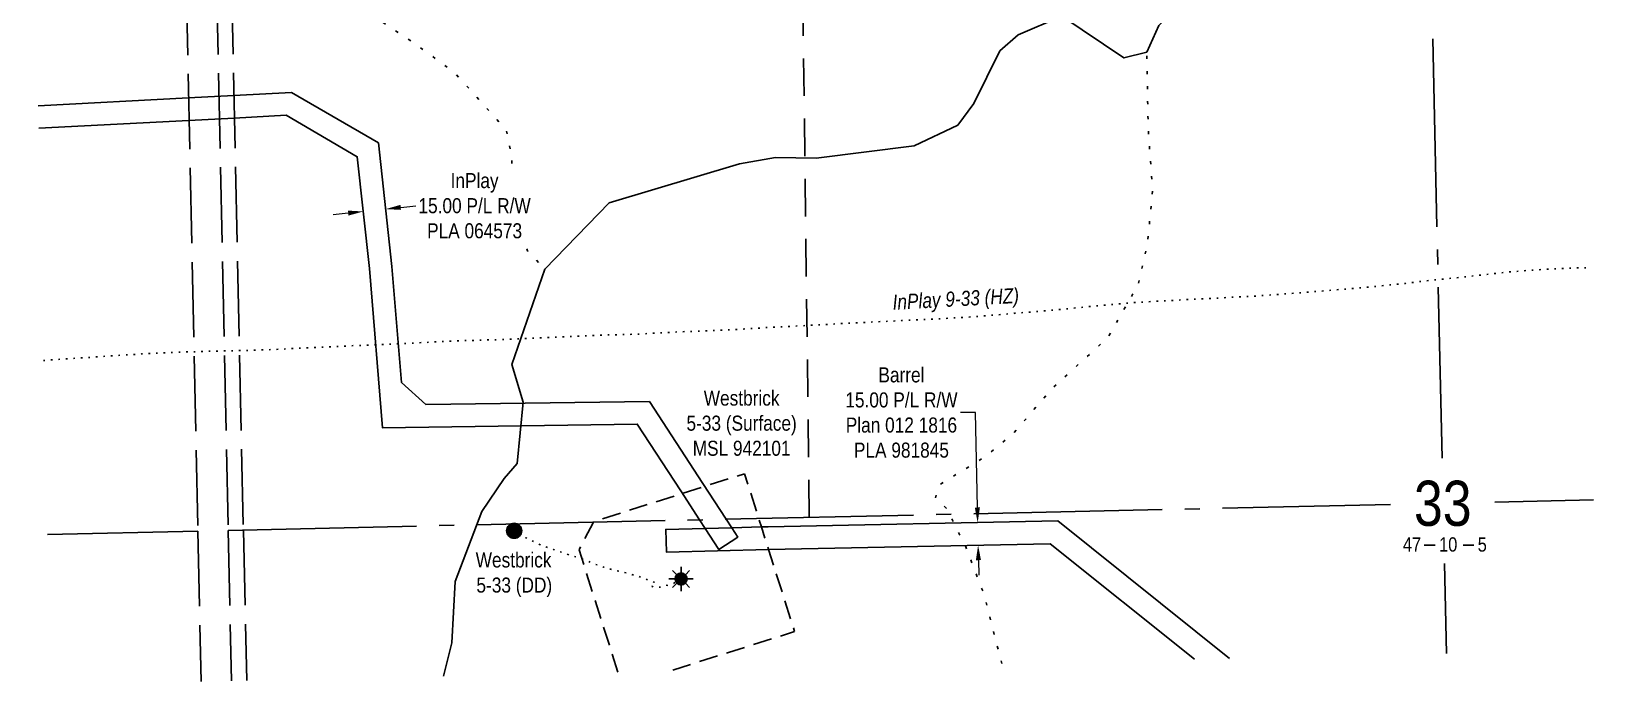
# Model space of a CAD drawing. Extents: x 605887 to 611946, y 5883916 to 5888528.
# Drawn here: x 605966 to 607013, y 5884231 to 5884663 of the extents above; entities that cross this region are included whole.
import ezdxf
from ezdxf.enums import TextEntityAlignment as Align

# ---------------------------------------------------------------- set-up
doc = ezdxf.new("R2010")
doc.units = 0
doc.header["$LTSCALE"] = 5
doc.header["$PDMODE"] = 34
doc.header["$PDSIZE"] = 0.03
for name, pattern in [('foc-ACCESSROAD', [3.75, 2.5, -1.25]), ('foc-DOT', [1, 0.2, -0.8]), ('foc-LSD', [8, 5, -3]), ('foc-QUARTERLINE', [33, 25, -3, 2, -3]), ('foc-UNSURVEYED', [12.5, 10, -2.5]), ('foc-WHEELTRACKS', [2, 0.4, -1.6])]:
    doc.linetypes.add(name, pattern=pattern)
doc.layers.get('Defpoints').update_dxf_attribs({"color": 9})
for name, color, linetype in [('10', 1, 'Continuous'), ('9', 3, 'Continuous'), ('AS-DRILL-T', 8, 'Continuous'), ('C-RW', 13, 'Continuous'), ('DETAIL-HZ-Existing', 8, 'foc-DOT'), ('DRILL-T', 8, 'Continuous'), ('F-RW', 190, 'Continuous'), ('F-WS', 190, 'foc-ACCESSROAD'), ('F-WS-S', 8, 'Continuous'), ('L-QSEC', 8, 'foc-QUARTERLINE'), ('L-SECLBL', 7, 'Continuous'), ('L-SECTION-LSD', 7, 'foc-LSD'), ('L-USEC', 7, 'foc-UNSURVEYED'), ('T-CREEK', 160, 'Continuous'), ('T-WATER-P3', 160, 'foc-WHEELTRACKS')]:
    doc.layers.add(name, color=color, linetype=linetype)
for name, color, linetype, lineweight in [('C-FLOWLINE-T', 13, 'Continuous', 9), ('F-RW-T', 190, 'Continuous', 9), ('F-WS-T', 190, 'Continuous', 9)]:
    doc.layers.add(name, color=color, linetype=linetype, lineweight=lineweight)
doc.styles.add('80CG', font='ARIALN.TTF', dxfattribs={"height": 10})
doc.styles.add('80L', font='ARIALN.TTF', dxfattribs={"height": 10})
doc.styles.add('foc-LtypeFont', font='ARIALN.TTF', dxfattribs={"height": 7.35})
doc.styles.add('SIMPLEX', font='ARIALN.TTF')
doc.linetypes.add('foc-TOPO-flowdirection-NOLINE', pattern='A,0,[">",foc-LtypeFont,S=0.3,R=0,X=0,Y=-0.945],-20,[">",foc-LtypeFont,S=0.3,R=0,X=0,Y=-0.945],0', length=20)
doc.dimstyles.new('Compass 5 000', dxfattribs={"dimscale": 5, "dimtxt": 9, "dimasz": 2, "dimexe": 0.2, "dimexo": 0.0625, "dimgap": 0.5, "dimtad": 0, "dimtih": 1, "dimtoh": 1, "dimzin": 0, "dimdsep": 46, "dimtxsty": '80CG', "dimcen": 0.1, "dimse1": 1, "dimse2": 1, "dimclrd": 256, "dimclrt": 256, "dimaunit": 1, "dimadec": 4, "dimazin": 0, "dimtfac": 0.06, "dimtofl": 0, "dimtmove": 0, "dimatfit": 1, "dimfxl": 0.2, "dimtolj": 1, "dimtzin": 0, "dimlwd": -1, "dimarcsym": 0})

# ---------------------------------------------------------------- blocks, each defined once
blk = doc.blocks.new('L-SECLBL')
at = {"layer": '9', "color": 7}
for p, q in [((-5.1, -27.8), (-12.3, -27.8)), ((20.7, -27.8), (13.5, -27.8))]:
    blk.add_line(p, q, dxfattribs=at)
at = {"layer": '10', "color": 2, "style": 'SIMPLEX'}
blk.add_attdef('SEC', text='', height=30, dxfattribs=at).set_placement((0, 0), align=Align.MIDDLE)
at = {"layer": '10', "color": 5, "style": '80L'}
blk.add_attdef('TWP', text='', height=9.5, dxfattribs=at).set_placement((-14.4, -27.4), align=Align.MIDDLE_RIGHT)
blk.add_attdef('RGE', text='', height=9.5, dxfattribs=at).set_placement((3.6, -27.4), align=Align.MIDDLE_CENTER)
blk.add_attdef('MER', text='', height=9.5, dxfattribs=at).set_placement((23.2, -27.4), align=Align.MIDDLE_LEFT)
blk = doc.blocks.new('*D429')
at = {"layer": 'C-FLOWLINE-T', "transparency": 16777216}
for p, q in [((606176.2, 5884542.6), (606166.2, 5884541.5)), ((606211, 5884546.4), (606220.9, 5884547.5))]:
    blk.add_line(p, q, dxfattribs=at)
for points in [[(606176, 5884544.3), (606176.3, 5884541), (606186.1, 5884543.7)], [(606210.8, 5884548.1), (606211.1, 5884544.8), (606201, 5884545.3)]]:
    blk.add_solid(points, dxfattribs=at)
at = {"layer": 'Defpoints', "color": 0, "transparency": 16777216}
for p in [(606201, 5884545.3), (606187.6, 5884529.6), (606202.6, 5884531.2)]:
    blk.add_point(p, dxfattribs=at)
at = {"layer": 'C-FLOWLINE-T', "transparency": 16777216, "insert": (606260, 5884547.5), "char_height": 10, "attachment_point": 5, "style": '80CG', "bg_fill": 3, "box_fill_scale": 1.1, "bg_fill_color": 256, "bg_fill_true_color": 13158600, "bg_fill_transparency": 0}
blk.add_mtext('\\A1;InPlay\\P15.00 P/L R/W\\PPLA 064573', dxfattribs=at)
blk = doc.blocks.new('*D434')
at = {"layer": 'Defpoints', "color": 0, "transparency": 16777216}
for p in [(606593.6, 5884337), (606593.9, 5884337), (606593.9, 5884322)]:
    blk.add_point(p, dxfattribs=at)
at = {"layer": 'F-RW-T', "transparency": 16777216}
for p, q in [((606592.4, 5884410.1), (606582.4, 5884410.1)), ((606593.7, 5884347), (606592.4, 5884410.1)), ((606594.4, 5884312), (606594.6, 5884302))]:
    blk.add_line(p, q, dxfattribs=at)
for points in [[(606595.4, 5884347.1), (606592, 5884347), (606593.9, 5884337)], [(606596.1, 5884312.1), (606592.7, 5884312), (606594.2, 5884322)]]:
    blk.add_solid(points, dxfattribs=at)
at = {"layer": 'F-RW-T', "transparency": 16777216, "insert": (606543.3, 5884410.1), "char_height": 10, "attachment_point": 5, "style": '80CG'}
blk.add_mtext('\\A1;Barrel\\P15.00 P/L R/W\\PPlan 012 1816\\PPLA 981845', dxfattribs=at)
blk = doc.blocks.new('BH-Existing')
at = {"layer": 'AS-DRILL-T'}
h = blk.add_hatch(color=256, dxfattribs=at)
h.dxf.hatch_style = 1
edge = h.paths.add_edge_path()
edge.add_arc((0, 0), 0.5, 0, 360)
blk.add_circle((0, 0), 0.5, dxfattribs=at)
blk = doc.blocks.new('GAS')
h = blk.add_hatch(color=255)
h.dxf.hatch_style = 1
edge = h.paths.add_edge_path()
edge.add_arc((0, 0), 0.9, 0, 360)
for p, q in [((-0.81, 0), (-1.62, 0)), ((-0.57, 0.57), (-1.14, 1.14)), ((0, 0.81), (0, 1.62)), ((0.57, 0.57), (1.14, 1.14)), ((1.62, 0), (0.81, 0)), ((-0.57, -0.57), (-1.14, -1.14)), ((0, -0.81), (0, -1.62)), ((1.14, -1.14), (0.57, -0.57))]:
    blk.add_line(p, q)
blk.add_circle((0, 0), 0.8)

msp = doc.modelspace()

# ---------------------------------------------------------------- linework, layer by layer
at = {"layer": 'C-RW'}
msp.add_lwpolyline([(605970.367, 5884613.999), (606070.025, 5884619.222), (606100.16, 5884620.801), (606138.538, 5884622.812), (606196.221, 5884589.28), (606205.166, 5884507.24), (606211.451, 5884430.198), (606227.66, 5884415.467), (606376.021, 5884417.54), (606411.483, 5884363.031), (606426.966, 5884339.226), (606430.634, 5884333.594), (606434.7, 5884327.344), (606422.134, 5884319.167), (606413.047, 5884333.136), (606409.337, 5884338.832), (606396.816, 5884358.083), (606367.964, 5884402.434), (606198.867, 5884400.072), (606190.24, 5884505.817), (606182.139, 5884580.124), (606134.847, 5884607.617), (606100.49, 5884605.814), (606070.355, 5884604.233), (605970.686, 5884599.004)], dxfattribs=at)
at = {"layer": 'DETAIL-HZ-Existing', "flags": 128}
msp.add_lwpolyline([(606397.029, 5884299.567), (606396.247, 5884299.179), (606395.065, 5884298.813), (606394.221, 5884298.084), (606392.657, 5884296.909), (606390.619, 5884295.904), (606388.762, 5884295.303), (606386.759, 5884295.398), (606385.07, 5884294.871), (606383.877, 5884294.104), (606382.677, 5884294.107), (606380.775, 5884294.145), (606379.105, 5884294.148), (606377.925, 5884294.562), (606377.708, 5884295.337), (606378.517, 5884295.835), (606379.416, 5884295.905), (606379.75, 5884296.153), (606379.646, 5884296.351), (606379.764, 5884296.463), (606379.793, 5884296.494), (606379.852, 5884296.545), (606379.88, 5884296.616), (606379.848, 5884296.735), (606379.764, 5884296.873), (606379.631, 5884297.03), (606379.437, 5884297.206), (606379.132, 5884297.409), (606378.617, 5884297.648), (606378.031, 5884297.895), (606377.295, 5884298.179), (606376.518, 5884298.472), (606375.621, 5884298.782), (606374.431, 5884299.226), (606373.079, 5884299.746), (606371.747, 5884300.266), (606370.325, 5884300.815), (606368.802, 5884301.371), (606366.929, 5884301.93), (606365.108, 5884302.42), (606363.206, 5884302.938), (606361.274, 5884303.435), (606359.093, 5884303.927), (606357.053, 5884304.362), (606354.731, 5884304.88), (606352.609, 5884305.373), (606350.285, 5884305.992), (606348.191, 5884306.605), (606345.845, 5884307.314), (606343.729, 5884307.997), (606341.632, 5884308.75), (606339.573, 5884309.585), (606337.321, 5884310.555), (606335.049, 5884311.505), (606332.738, 5884312.404), (606328.446, 5884313.829), (606326.009, 5884314.576), (606323.552, 5884315.311), (606321.346, 5884316.012), (606318.946, 5884316.869), (606316.848, 5884317.653), (606314.61, 5884318.464), (606312.474, 5884319.146), (606310.621, 5884319.726), (606308.615, 5884320.401), (606306.668, 5884321.138), (606303.066, 5884322.559), (606294.097, 5884326.921), (606289.149, 5884329.922), (606286.291, 5884331.619)], dxfattribs=at)
at = {"layer": 'F-RW'}
msp.add_lwpolyline([(606737.762, 5884246.206), (606642.015, 5884323.012), (606455.09, 5884319.227), (606387.28, 5884317.459), (606386.897, 5884332.453), (606413.047, 5884333.135), (606430.634, 5884333.594), (606450.364, 5884334.109), (606454.746, 5884334.223), (606647.146, 5884338.122), (606761.095, 5884246.727)], dxfattribs=at)
at = {"layer": 'F-WS', "flags": 128}
msp.add_lwpolyline([(606355.107, 5884237.651), (606329.34, 5884318.914), (606338.853, 5884337.258), (606339.104, 5884337.75), (606397.922, 5884356.382), (606412.751, 5884361.08), (606439.163, 5884369.447), (606448.586, 5884339.709), (606450.364, 5884334.109), (606455.088, 5884319.224), (606472.382, 5884264.634), (606428.426, 5884250.706), (606409.257, 5884244.631), (606389.662, 5884238.423)], dxfattribs=at)
at = {"layer": 'L-QSEC'}
for p, q in [((606885.086, 5885153.301), (606902.109, 5884379.873)), ((606937.127, 5884350.648), (607002.542, 5884352.111)), ((606096.475, 5884331.853), (606867.862, 5884349.1)), ((606076.369, 5884331.404), (605976.434, 5884329.115)), ((606903.649, 5884309.892), (606904.969, 5884249.944))]:
    msp.add_line(p, q, dxfattribs=at)
at = {"layer": 'L-SECTION-LSD'}
msp.add_line((606482.169, 5884340.476), (606472.169, 5885144.153), dxfattribs=at)
at = {"layer": 'L-USEC'}
for p, q in [((606079.359, 5885135.434), (606096.476, 5884331.832)), ((606089.413, 5885135.648), (606106.53, 5884332.046)), ((606059.252, 5885135.006), (606076.369, 5884331.404)), ((606076.369, 5884331.404), (606078.571, 5884231.468)), ((606096.476, 5884331.847), (606098.678, 5884231.917)), ((606106.529, 5884332.069), (606108.732, 5884232.142))]:
    msp.add_line(p, q, dxfattribs=at)
at = {"layer": 'T-CREEK', "flags": 128}
msp.add_lwpolyline([(606239.434, 5884235.064), (606244.796, 5884257.202), (606247.098, 5884297.805), (606264.786, 5884344.499), (606279.535, 5884366.252), (606288.26, 5884376.254), (606292.239, 5884417.101), (606284.761, 5884441.974), (606306.721, 5884505.313), (606349.271, 5884549.496), (606435.728, 5884575.357), (606459.816, 5884579.664), (606486.62, 5884579.134), (606551.717, 5884587.316), (606580.701, 5884601.079), (606591.402, 5884615.529), (606608.702, 5884650.422), (606620.888, 5884661.037), (606649.771, 5884673.45), (606691.018, 5884645.757), (606706.093, 5884649.591), (606714.186, 5884667.241)], dxfattribs=at)
at = {"layer": 'T-WATER-P3', "flags": 128}
for points in [[(605965.956, 5884821.058), (605979.854, 5884814.666), (606003.441, 5884791.273), (606075.537, 5884738.056), (606146.947, 5884703.817), (606220.37, 5884655.285), (606246.806, 5884635.888), (606280.936, 5884598.061), (606284.56, 5884580.534), (606285.44, 5884547.793), (606295.204, 5884517.619), (606306.721, 5884505.313)], [(606609.888, 5884243.347), (606598.218, 5884289.109), (606585.67, 5884321.73), (606573.098, 5884346.715), (606565.823, 5884353.484), (606568.648, 5884362.266), (606598.516, 5884380.553), (606617.267, 5884395.893), (606643.555, 5884426.316), (606680.207, 5884459.81), (606700.341, 5884494.954), (606706.439, 5884520.911), (606710.05, 5884557.704), (606707.087, 5884598.452), (606706.093, 5884649.591)]]:
    msp.add_lwpolyline(points, dxfattribs=at)

# ---------------------------------------------------------------- block references
at = {"layer": 'AS-DRILL-T', "xscale": 9.999999999999984, "yscale": 9.999999999999984, "zscale": 9.999999999999984}
msp.add_blockref('BH-Existing', (606286.263, 5884331.61), dxfattribs=at)
at = {"layer": 'F-WS-S', "xscale": 4.999999999999992, "yscale": 4.999999999999992, "zscale": 4.999999999999992}
msp.add_blockref('GAS', (606397.029, 5884299.567), dxfattribs=at)
at = {"layer": 'L-SECLBL', "xscale": 0.99960113, "yscale": 0.99960113, "zscale": 0.99960113}
msp.add_blockref('L-SECLBL', (606902.606, 5884349.876), dxfattribs=at).add_auto_attribs({'SEC': '33', 'TWP': '47', 'RGE': '10', 'MER': '5'})

# ---------------------------------------------------------------- texts
at = {"layer": 'DRILL-T', "insert": (606528.108, 5884487.851), "char_height": 9.99711, "attachment_point": 1, "rotation": 3.157486, "style": '80L'}
msp.add_mtext_dynamic_manual_height_columns('\\pi9.0566;{\\fArial Narrow|b0|i1|c0|p34;InPlay 9-33 (HZ)}', width=100.9065, gutter_width=50, heights=[0], dxfattribs=at)
at = {"layer": 'DRILL-T', "insert": (606254.404, 5884317.194), "char_height": 10, "attachment_point": 1, "style": '80L'}
msp.add_mtext_dynamic_manual_height_columns('\\pi6.3413;Westbrick\\P\\pi6.8256;5-33 (DD)', width=62.7713, gutter_width=50, heights=[0], dxfattribs=at)
at = {"layer": 'F-WS-T', "insert": (606437.233, 5884403.003), "char_height": 9.99601, "attachment_point": 5, "style": '80CG'}
msp.add_mtext('\\A1;Westbrick\\P5-33 (Surface)\\PMSL 942101', dxfattribs=at)

# ---------------------------------------------------------------- dimensions: what is measured, and where the dimension line sits
at = {"layer": 'F-RW-T'}
dim = msp.add_linear_dim(base=(606593.897, 5884337.043), p1=(606593.943, 5884322.039), p2=(606593.64, 5884337.038), angle=91.160859, text='Barrel\\P15.00 P/L R/W\\PPlan 012 1816\\PPLA 981845', dimstyle='Compass 5 000', dxfattribs=at)
dim.commit()
dim.dimension.update_dxf_attribs({"geometry": '*D434', "text_midpoint": (606543.331, 5884410.084), "dimtype": 161})

# ---------------------------------------------------------------- next in the draw order: dimensions: what is measured, and where the dimension line sits
at = {"layer": 'C-FLOWLINE-T'}
dim = msp.add_linear_dim(base=(606201.012, 5884545.34), p1=(606187.65, 5884529.576), p2=(606202.553, 5884531.201), angle=6.222367, text='InPlay\\P15.00 P/L R/W\\PPLA 064573', dimstyle='Compass 5 000', override={"dimtfill": 1}, dxfattribs=at)
dim.commit()
dim.dimension.update_dxf_attribs({"geometry": '*D429', "text_midpoint": (606259.98, 5884547.508), "dimtype": 161})

# ---------------------------------------------------------------- next in the draw order: linework, layer by layer
at = {"layer": 'DETAIL-HZ-Existing', "flags": 128}
msp.add_lwpolyline([(605973.773, 5884444.677), (605983.1, 5884445.372), (605992.448, 5884446.028), (606001.738, 5884446.623), (606011.086, 5884447.228), (606020.424, 5884447.904), (606029.772, 5884448.54), (606039.123, 5884449.046), (606048.486, 5884449.491), (606057.838, 5884449.937), (606067.082, 5884450.311), (606076.437, 5884450.637), (606085.804, 5884450.883), (606095.222, 5884451.07), (606104.589, 5884451.306), (606114.036, 5884451.574), (606115.695, 5884451.63), (606123.391, 5884451.9), (606132.674, 5884452.294), (606142.037, 5884452.75), (606151.388, 5884453.236), (606160.74, 5884453.702), (606170.103, 5884454.128), (606179.466, 5884454.574), (606188.819, 5884454.959), (606198.184, 5884455.296), (606207.547, 5884455.712), (606216.899, 5884456.197), (606226.231, 5884456.653), (606235.583, 5884457.129), (606244.665, 5884457.598), (606253.739, 5884457.958), (606263.096, 5884458.204), (606272.463, 5884458.44), (606281.828, 5884458.766), (606291.191, 5884459.192), (606300.454, 5884459.616), (606309.827, 5884460.052), (606319.2, 5884460.449), (606328.433, 5884460.882), (606337.805, 5884461.328), (606346.94, 5884461.659), (606356.617, 5884461.892), (606366.324, 5884462.165), (606375.566, 5884462.629), (606384.926, 5884463.185), (606394.138, 5884463.667), (606403.401, 5884464.041), (606412.776, 5884464.398), (606422.15, 5884464.784), (606431.512, 5884465.22), (606435.309, 5884465.434), (606440.883, 5884465.766), (606450.222, 5884466.362), (606459.582, 5884466.908), (606468.824, 5884467.361), (606478.186, 5884467.837), (606487.537, 5884468.373), (606496.898, 5884468.869), (606506.259, 5884469.355), (606515.58, 5884469.88), (606524.942, 5884470.346), (606534.306, 5884470.742), (606543.658, 5884471.188), (606553.07, 5884471.685), (606562.432, 5884472.151), (606571.783, 5884472.637), (606581.134, 5884473.153), (606590.613, 5884473.771), (606599.959, 5884474.507), (606609.285, 5884475.253), (606618.619, 5884476.058), (606628.433, 5884476.894), (606637.788, 5884477.67), (606647.412, 5884478.522), (606657.203, 5884479.477), (606666.984, 5884480.443), (606676.307, 5884481.328), (606685.62, 5884482.203), (606695.165, 5884483.003), (606704.474, 5884483.608), (606714.265, 5884484.144), (606723.595, 5884484.659), (606732.956, 5884485.205), (606742.717, 5884485.7), (606752.029, 5884486.155), (606761.371, 5884486.63), (606771.133, 5884487.135), (606780.942, 5884487.701), (606790.75, 5884488.387), (606800.046, 5884489.112), (606809.352, 5884489.847), (606819.138, 5884490.612), (606828.693, 5884491.402), (606838.477, 5884492.218), (606848.251, 5884493.073), (606858.013, 5884493.958), (606867.795, 5884494.903), (606877.564, 5884495.968), (606887.331, 5884497.123), (606897.099, 5884498.209), (606906.89, 5884499.194), (606916.65, 5884500.229), (606926.428, 5884501.324), (606936.226, 5884502.42), (606946.016, 5884503.446), (606955.8, 5884504.291), (606965.568, 5884504.956), (606975.357, 5884505.552), (606985.139, 5884505.997), (606994.955, 5884506.303), (606999.177, 5884506.404)], dxfattribs=at)
at = {"layer": 'T-CREEK', "linetype": 'foc-TOPO-flowdirection-NOLINE', "flags": 128}
msp.add_lwpolyline([(606239.434, 5884235.064), (606244.796, 5884257.202), (606247.098, 5884297.805), (606264.786, 5884344.499), (606279.535, 5884366.252), (606288.26, 5884376.254), (606292.239, 5884417.101), (606284.761, 5884441.974), (606306.721, 5884505.313), (606349.271, 5884549.496), (606435.728, 5884575.357), (606459.816, 5884579.664), (606486.62, 5884579.134), (606551.717, 5884587.316), (606580.701, 5884601.079), (606591.402, 5884615.529), (606608.702, 5884650.422), (606620.888, 5884661.037), (606649.771, 5884673.45), (606691.018, 5884645.757), (606706.093, 5884649.591), (606714.186, 5884667.241), (606732.045, 5884686.589), (606786.114, 5884751.686), (606834.515, 5884772.58), (606847.649, 5884792.505), (606862.916, 5884805.283), (606873.473, 5884812.911), (606881.358, 5884822.386), (606880.604, 5884835.196), (606869.245, 5884855.515), (606883.533, 5884874.318), (606883.262, 5884885.055), (606876.766, 5884907.304), (606878.408, 5884923.193), (606887.671, 5884938.527), (606911.021, 5884950.455), (606903.924, 5884964.615), (606897.152, 5884975.926), (606897.956, 5885017.026), (606896.992, 5885040.452), (606905.433, 5885051.246), (606927.319, 5885068.746), (606936.641, 5885079.753), (606908.688, 5885115.239), (606896.851, 5885145.059), (606872.404, 5885183.685), (606844.37, 5885216.969), (606819.173, 5885233.329), (606809.493, 5885244.382), (606792.501, 5885270.257), (606787.071, 5885286.066), (606786.814, 5885304.753), (606791.646, 5885320.735), (606798.167, 5885335.022), (606801.264, 5885351.872), (606786.418, 5885401.637), (606786.582, 5885419.915), (606794.821, 5885472.918), (606796.152, 5885492.399), (606793.708, 5885510.582), (606778.721, 5885537.2), (606783.881, 5885551.293), (606797.943, 5885558.295), (606837.644, 5885557.722), (606857.024, 5885559), (606871.823, 5885564.532), (606883.598, 5885573.335), (606890.434, 5885586.564), (606885.311, 5885601.783), (606878.369, 5885615.85), (606871.085, 5885650.013), (606864.019, 5885664.373), (606870.613, 5885677.893), (606884.311, 5885685.305), (606919.683, 5885681.159), (606933.255, 5885689.042), (606939.422, 5885703.212), (606922.562, 5885728.376), (606925.048, 5885746.16), (606933.685, 5885758.176), (606945.443, 5885768.043), (606982.462, 5885792.764), (606995.225, 5885799.332), (607013.219, 5885801.822)], dxfattribs=at)

doc.saveas('drawing.dxf')
